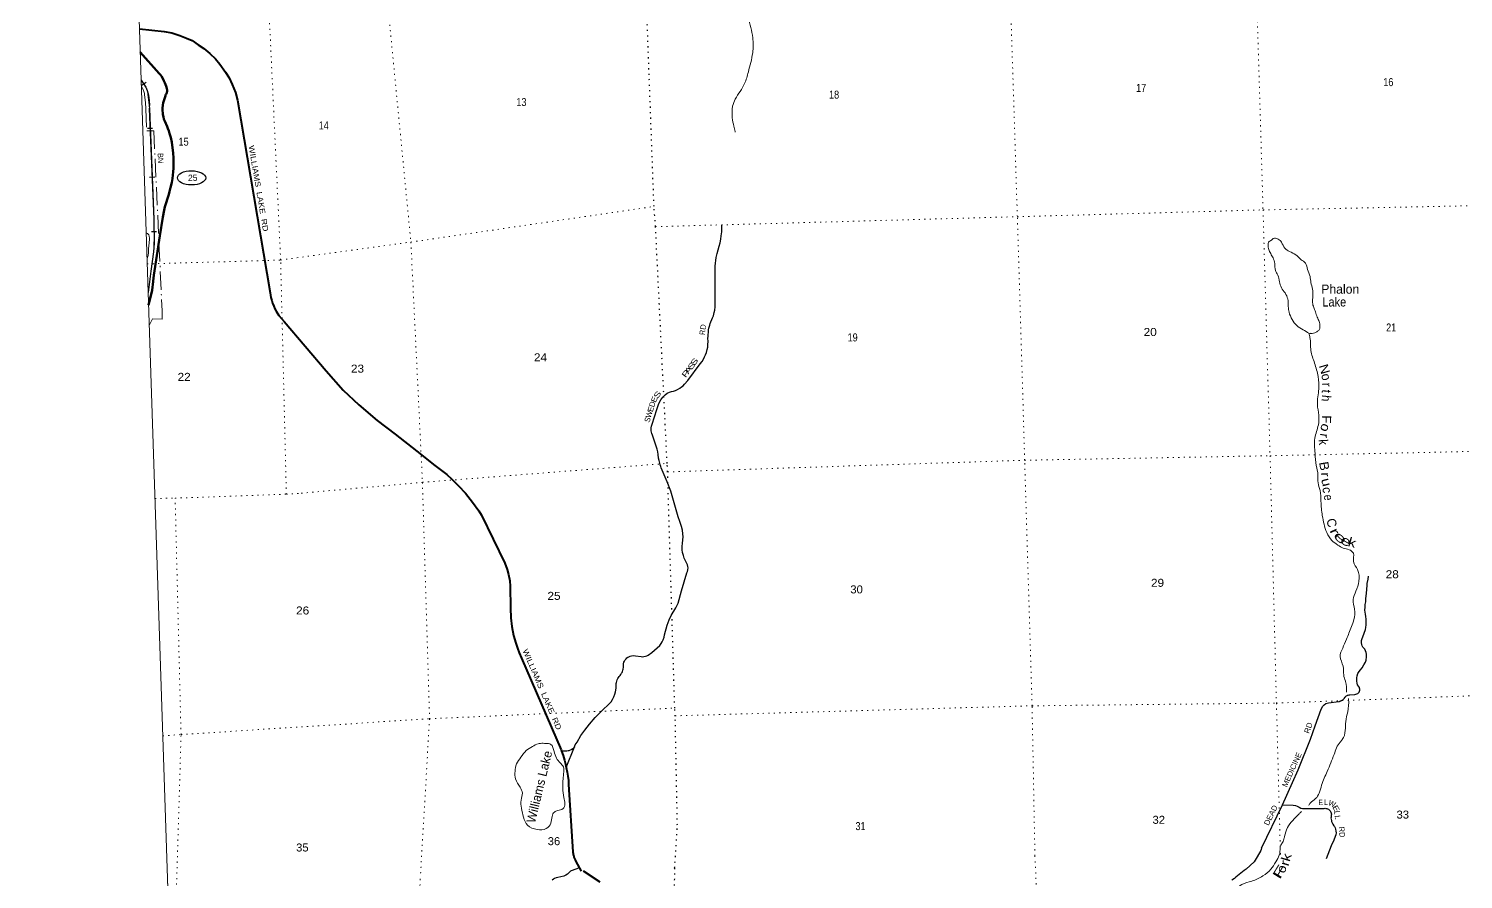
# Model space of a CAD drawing. Header units: feet. Extents: x 727543 to 978287, y 379550 to 572970.
# Drawn here: x 727553 to 758929, y 471667 to 490263 of the extents above; entities that cross this region are included whole.
import ezdxf
from ezdxf.enums import TextEntityAlignment as Align

# ---------------------------------------------------------------- set-up
doc = ezdxf.new("R2010")
doc.units = ezdxf.units.FT
doc.header["$LTSCALE"] = 80
doc.linetypes.add('DOT_DASHED', pattern=[7.7, 5, -1.2, 0.3, -1.2])
doc.linetypes.add('DOTTED', pattern=[1.5, 0.3, -1.2])
for name, color, linetype, lineweight in [('17', 7, 'Continuous', 25), ('23', 7, 'Continuous', 70), ('26', 7, 'Continuous', 40), ('29', 7, 'Continuous', 25), ('34', 7, 'Continuous', 25), ('39', 7, 'Continuous', 13), ('4', 7, 'Continuous', 13), ('44', 7, 'DOT_DASHED', 13), ('6', 7, 'DOTTED', 25), ('7', 7, 'DOTTED', 13)]:
    doc.layers.add(name, color=color, linetype=linetype, lineweight=lineweight)
for name, color, linetype in [('27', 7, 'Continuous'), ('30', 7, 'Continuous'), ('41', 7, 'Continuous')]:
    doc.layers.add(name, color=color, linetype=linetype)

msp = doc.modelspace()

# ---------------------------------------------------------------- linework, layer by layer
at = {"layer": '17'}
msp.add_ellipse((731114.07, 487001.53), major_axis=(309.24, -1), ratio=0.500121, dxfattribs=at)
at = {"layer": '23'}
msp.add_lwpolyline([(729991.81, 489753.08), (730408.71, 489286.13), (730432.79, 489253.77), (730453.95, 489221.45), (730482.91, 489173.53), (730507.97, 489125.06), (730530.66, 489076.17), (730557.94, 489004.58), (730572.42, 488957.49), (730576.88, 488943.01), (730578.97, 488931.17), (730580.08, 488913.34), (730579.24, 488892.72), (730576.04, 488877.12), (730570.2, 488858.45), (730564.21, 488844.11), (730557.18, 488831.51), (730551.48, 488823.01), (730545.77, 488810.33), (730542.01, 488798.22), (730493.5, 488643.58), (730486.05, 488590.24), (730481.59, 488521.71), (730481.6, 488476.02), (730486.61, 488416.4), (730489.95, 488387.43), (730499.42, 488333.38), (730510.55, 488286.01), (730528.93, 488238.65), (730582.15, 488124.59), (730598.54, 488081.52), (730615.24, 488032.48), (730634.73, 487968.96), (730658.12, 487881.48), (730679.84, 487784.53), (730700.44, 487659.71), (730712.6, 487551.01), (730721.7, 487429.07), (730722.91, 487311.99), (730719.88, 487214.32), (730713.82, 487131.81), (730695.63, 486985.01), (730680.47, 486900.08), (730656.22, 486790.28), (730633.78, 486704.13), (730614.99, 486634.36), (730533.02, 486370.69), (730517.69, 486292.51), (730489.8, 486140.84), (730418.26, 485735.59), (730292.83, 484875.32), (730284.8, 484806.27), (730266.92, 484669.15), (730260.96, 484612.52), (730253.52, 484546.94), (730174.66, 484216)], dxfattribs=at)
at = {"layer": '26'}
for points in [[(729975.16, 490257.29), (730518.9, 490204.45), (730685.83, 490171.53), (730859.63, 490116.82), (731002.19, 490058.2), (731125.21, 490001.53), (731258.01, 489913.6), (731381.03, 489829.58), (731513.83, 489722.11), (731636.85, 489602.91), (731736.45, 489487.63), (731859.48, 489309.81), (731936.61, 489185.74), (732004.96, 489043.09), (732073.31, 488869.18), (732120.17, 488697.23), (732836.36, 484488.79), (732849.34, 484387.93), (732867.01, 484318.07), (732885.51, 484259.99), (732912.43, 484193.49), (732938.51, 484135.41), (732967.11, 484084.07), (733026.84, 483994.01), (733137.88, 483861.86), (734060.85, 482782.47), (734431.67, 482363.59), (734771.53, 482040.37), (735175.31, 481700.31), (735569, 481400.65), (736040.08, 481023.56), (736437.14, 480710.43), (736694.55, 480516.84), (736805.6, 480412.47), (736953.65, 480267.69), (737108.43, 480106.07), (737259.85, 479914.16), (737394.45, 479722.24), (737454.43, 479626.71), (737964.15, 478575.8), (738014.42, 478441.97), (738044.71, 478332.55), (738073.31, 478192.82), (738085.08, 478076.66), (738090.13, 477591.82), (738096.86, 477379.7), (738117.05, 477191.15), (738157.43, 476995.87), (738206.64, 476825.43), (738243.65, 476718.53), (738282.35, 476616.68), (738331.14, 476503.05), (739197.18, 474496.39), (739207.96, 474468.84)], [(739207.96, 474468.84), (739241.77, 474373.7), (739271.4, 474274.39), (739293.62, 474186.94), (739311.19, 474111.82)], [(739311.19, 474111.82), (739330.27, 474009.76), (739343.62, 473922.92), (739356.13, 473825.23), (739361.14, 473740.07), (739453.3, 472267.19), (739455.65, 472250.8), (739459.33, 472228.84), (739463.5, 472208.96), (739468.14, 472189.72), (739473.43, 472170.96), (739478.88, 472152.84), (739490.5, 472120.54), (739502.99, 472089.44), (739518.38, 472057.05), (739635.09, 471844.09)], [(740050.33, 471601.1), (739687.77, 471845.9)]]:
    msp.add_lwpolyline(points, dxfattribs=at)
at = {"layer": '29'}
for p, q in [((739311.24, 474111.91), (739489.79, 474562.8)), ((754512.67, 472346.52), (754977.21, 473295.96)), ((756040.39, 472398.68), (755926.17, 472114.79))]:
    msp.add_line(p, q, dxfattribs=at)
for points in [[(741195.57, 481374.19), (741181.17, 481415.05), (741171.97, 481444.34), (741166.95, 481468.61), (741166.11, 481500.42), (741167.78, 481533.9), (741175.31, 481569.89), (741254.78, 481818.48), (741278.2, 481897.16), (741323.79, 482043.23), (741349.72, 482096.8), (741381.51, 482149.53), (741423.33, 482206.44), (741471.85, 482256.67), (741519.85, 482292.56), (741565.86, 482315.57), (741612.38, 482331.16), (741656.72, 482340.37), (741695.19, 482352.92), (741740.37, 482373.85), (741790.55, 482402.3), (741830.71, 482430.76), (741863.33, 482457.55), (741897.63, 482490.19), (741970.52, 482574), (742237.6, 482932.45), (742279.61, 482988.74), (742309.72, 483040.64), (742334.82, 483086.67), (742354.06, 483129.36), (742374.13, 483182.09), (742391.7, 483249.89), (742402.58, 483299.28), (742409.27, 483344.47), (742412.61, 483439.06), (742408.43, 483485.09), (742410.1, 483548.71), (742418.27, 483646.43), (742422.87, 483676.57), (742431.23, 483712.98), (742447.13, 483777.85), (742459.67, 483818.44), (742507.98, 483939.6), (742526.39, 483987.31), (742545.63, 484055.11), (742559.01, 484106.16), (742567.38, 484184.84), (742564.45, 485069.16), (742587.04, 485260.84), (742610.46, 485347.89), (742635.56, 485429.92), (742657.31, 485505.25), (742674.04, 485583.94), (742690.77, 485659.27), (742697.46, 485736.27), (742709.17, 485821.65), (742712.52, 485880.24), (742715.05, 485970.74)], [(739488.64, 474559.84), (739508.08, 474609.32), (739544.65, 474668.05), (739630.28, 474808.62), (739716.88, 474929.94), (739816.96, 475056.06), (739940.13, 475202.41), (740055.59, 475323.73), (740136.42, 475400.75), (740207.62, 475460.45), (740257.66, 475508.59), (740290.13, 475549.75), (740321.41, 475594.04), (740352.2, 475654.21), (740374.33, 475711.02), (740389.24, 475764.94), (740402.71, 475842.93), (740403.92, 475872.06), (740402.95, 475896.61), (740401.99, 475924.05), (740402.47, 475948.6), (740405.36, 475969.3), (740421.24, 476026.59), (740434.23, 476054.03), (740449.62, 476077.62), (740467.42, 476100.24), (740488.59, 476121.91), (740505.43, 476143.09), (740520.83, 476169.57), (740531.41, 476189.79), (740540.07, 476210.97), (740549.1, 476235.89), (740556.07, 476262.13), (740562.57, 476305.22), (740562.81, 476325.68), (740561.36, 476351.68), (740561.61, 476379.36), (740571.71, 476414.02), (740581.33, 476434.72), (740599.14, 476465.53), (740617.9, 476487.68), (740637.63, 476505.97), (740656.39, 476519.45), (740676.12, 476531.97), (740708.84, 476545.45), (740732.89, 476552.19), (740770.42, 476557), (740826.23, 476552.19), (740944.99, 476534.96), (740979.23, 476532.93), (741009.06, 476534.85), (741043.7, 476541.59), (741074.86, 476551.35), (741103.36, 476563.74), (741179.99, 476623.8), (741357.63, 476779.73), (741386.88, 476820.23), (741409.97, 476860.67), (741432.11, 476903.03), (741449.43, 476956.95), (741460.98, 477010.87), (741516.53, 477222.2), (741561.3, 477341.86), (741605.56, 477432.37), (741703.71, 477599.91), (741755.67, 477700.05), (741832.66, 477971.57), (741946.77, 478369.98), (741958.97, 478398.85), (741969.07, 478435.44), (741972.44, 478477.8), (741968.59, 478508.62), (741960.89, 478540.87), (741944.54, 478573.61), (741891.41, 478685.75), (741873.09, 478743.32), (741854.81, 478814.57), (741848.07, 478871.38), (741847.11, 478942.64), (741850.96, 479014.85), (741865.39, 479151.58), (741862.51, 479218.01), (741851.44, 479300.34), (741832.19, 479379.29), (741795.63, 479488.1), (741758.1, 479591.12), (741594.06, 480154.66), (741513.68, 480358.54), (741386.46, 480659.47), (741374.64, 480690.25), (741364.05, 480724.91), (741353.47, 480760.54), (741339.03, 480820.24), (741330.37, 480875.12), (741321.71, 480950.23), (741310.16, 481014.74), (741298.62, 481072.51), (741277.44, 481137.02), (741250.55, 481199.1), (741195.57, 481374.19)], [(754977.27, 473295.95), (755196.07, 473783.62), (755319.86, 474058.1), (755589.26, 474730.24), (755689.14, 475018.8), (755818.56, 475383.38), (755853.73, 475449.54), (755883.27, 475480.5), (755924.6, 475507.43), (755947.81, 475517.64), (755978.72, 475525.7), (756209.69, 475554.56), (756219.54, 475556.67), (756228.33, 475558.96), (756237.48, 475561.59), (756246.45, 475564.76), (756257.35, 475569.16), (756266.84, 475574.09), (756277.4, 475580.42), (756286.01, 475586.05), (756296.03, 475593.27), (756305.53, 475601.89), (756314.85, 475611.21), (756328.04, 475627.4), (756340.96, 475646.67), (756351.78, 475658.37), (756360.93, 475666.99), (756372.36, 475675.44), (756385.37, 475683.89), (756396.98, 475689.52), (756412.98, 475695.15), (756432.67, 475700.25), (756450.61, 475701.48), (756559.3, 475707.69), (756579.15, 475710.45), (756602.01, 475718.55), (756618.54, 475728.75), (756634.72, 475742.83), (756648.44, 475759.72), (756657.58, 475779.07), (756663.21, 475798.43), (756664.36, 475825.43), (756661.8, 475844.18), (756655.47, 475861.77), (756637.62, 475889.65), (756617.93, 475918.51), (756607.38, 475953.7), (756601.05, 475996.63), (756598.23, 476034.64), (756600.34, 476072.65), (756608.08, 476114.87), (756625.67, 476164.84), (756652.39, 476212.7), (756677.01, 476245.08), (756713.24, 476291.18), (756753.33, 476353.12), (756788.5, 476410.83), (756807.49, 476459.39), (756815.23, 476528.37), (756813.12, 476586.08), (756805.38, 476622.68), (756793.42, 476659.98), (756773.03, 476695.17), (756750.52, 476719.1), (756730.83, 476743.03), (756717.46, 476771.89), (756706.91, 476801.45), (756700.58, 476837.34), (756701.28, 476863.38), (756704.1, 476888.72), (756715.35, 476930.25), (756732.23, 476964.03), (756789.91, 477127.31), (756798.35, 477173.76), (756805.03, 477230.43), (756806.44, 477274.77), (756806.44, 477320.51), (756805.03, 477356.41), (756797.29, 477410.6), (756788.85, 477463.39), (756778.66, 477547.5), (756781.47, 477613.66), (756784.28, 477671.37), (756794.13, 477734.71), (756799.76, 477806.5), (756811.01, 477917.7), (756823.67, 478096.47), (756829.3, 478134.48), (756844.77, 478227.38), (756857.79, 478292.86)], [(739488.64, 474559.84), (739453.34, 474520.52), (739416.22, 474496.1), (739383.41, 474481.08), (739368.23, 474477.01), (739349, 474472.88), (739323.81, 474470.9), (739207.96, 474468.84)], [(754977.21, 473295.96), (755205.93, 473286.15), (755256.91, 473276.48), (755292.07, 473267.68), (755339.53, 473243.93), (755376.45, 473223.7), (755409.85, 473216.67), (755454.68, 473211.39), (755527.64, 473214.03), (755884.18, 473217.4), (755905.84, 473218.64), (755923.86, 473217.32), (755944.91, 473213.1), (755960.78, 473206.33), (755979.24, 473197.09), (755998.14, 473182.14), (756014.4, 473163.67), (756031.98, 473133.32), (756038.58, 473113.53), (756042.53, 473088.47), (756041.21, 473066.04), (756037.26, 473043.17), (756035.94, 473023.82), (756035.06, 473000.95), (756037.26, 472980.72), (756043.6, 472948.76), (756049.32, 472926.77), (756059.43, 472899.94), (756074.81, 472869.6), (756098.54, 472837.93), (756108.65, 472821.66), (756124.92, 472791.75), (756136.35, 472760.08), (756144.26, 472716.1), (756145.14, 472684.88), (756141.84, 472641.12), (756129.1, 472599.77), (756094.37, 472519.29), (756040.39, 472398.68)], [(754512.67, 472346.56), (754509.02, 472320.55), (754502.1, 472299.55), (754420.34, 472154.52), (754351.44, 472051.7), (754179.84, 471891.1), (754134.42, 471855.31), (753956.17, 471709.96), (753921.85, 471683.62), (753865.87, 471648.61)], [(739396.63, 471835.95), (739409.42, 471848.75), (739426.49, 471859.66), (739606.6, 471927)], [(739396.84, 471836.15), (739361.6, 471799.89), (739333.36, 471775.93), (739298.36, 471753.81), (739259.06, 471734.76), (739127.65, 471705.88), (739092.04, 471699.12), (739052.74, 471682.54), (739027.56, 471667.79), (739004.23, 471649.97)]]:
    msp.add_lwpolyline(points, dxfattribs=at)
at = {"layer": '34'}
for p, q in [((730015.94, 489022.24), (730124.78, 489094.62)), ((730151.28, 488087.25), (730261.8, 488091.73)), ((730197.24, 487016.03), (730307.76, 487020.5)), ((730238.75, 485826.17), (730349.36, 485827.12))]:
    msp.add_line(p, q, dxfattribs=at)
at = {"layer": '34', "lineweight": 13}
msp.add_line((730190.2, 488513.08), (730288.05, 486095.19), dxfattribs=at)
at = {"layer": '34'}
msp.add_lwpolyline([(730012.08, 489139.46), (730114.46, 488987.13), (730146.35, 488914.35), (730157.07, 488860.73), (730161.36, 488826.42), (730182.79, 488657), (730191.3, 488513.07), (730289.15, 486095.22), (730293.69, 485570.79), (730285.79, 485386.58), (730223.33, 484963.7), (730165.39, 484496.88)], dxfattribs=at)
at = {"layer": '34', "lineweight": 13}
msp.add_lwpolyline([(730284.69, 485386.68), (730222.24, 484963.85), (730161.99, 484466.2)], dxfattribs=at)
for centre, radius, start, end in [((729419.97, 488631.27), 779.24, 351.27627, 40.1196), ((723418.23, 485773.51), 6877.35, 356.77562, 2.68095)]:
    msp.add_arc(centre, radius, start, end, dxfattribs=at)
at = {"layer": '39'}
for points in [[(742327.61, 493584.41), (742325.92, 493456.88), (742427.11, 493280.26), (742500.56, 493086.51), (742513.06, 492840.08), (742583.91, 492545.07), (742706.82, 492148.65), (742777.26, 491924.44), (742907.65, 491663.84), (743035.11, 491370.77), (743114.49, 491181.26), (743181.78, 490871.97), (743283.36, 490507.19), (743387.57, 490065.61), (743386.74, 489735.78), (743291.77, 489317.75), (743211.41, 489064.11), (743006.58, 488721.23), (742949.1, 488567.51), (742941.6, 488314.34), (742976.21, 488131.4), (743002.4, 488016.96), (743003.03, 487998.77)], [(730122.61, 485793.09), (730154.4, 485783.12), (730191.74, 485638.71), (730178.4, 485496.62), (730171.41, 485405.33), (730171.26, 485350.7), (730152.14, 485258.99), (730141.85, 485221.45)], [(755550.12, 483603.96), (755425.96, 483682.68), (755285.29, 483770.94), (755185.55, 483905.12), (755117.39, 484062.64), (755100.83, 484191.56), (755089.14, 484355.06), (755030.05, 484484.55), (754951.22, 484599.21), (754910.25, 484731.35), (754870.88, 484875.69), (754818.75, 484979.12), (754805.47, 485130.42), (754766.94, 485250.5), (754717.11, 485345.92), (754673.48, 485437.5), (754658.09, 485532.07), (754670.16, 485593.19), (754735.29, 485641.95), (754772.59, 485675.6), (754878.28, 485663.02), (754951.48, 485594.71), (755028.91, 485461.79), (755126.43, 485392.28), (755264.6, 485318.1), (755381.57, 485212.83), (755475.25, 485137.12), (755524.45, 485001.22), (755576.36, 484845.17), (755597.11, 484712.34), (755630.34, 484569.82), (755637.91, 484408.21), (755632.3, 484276.5), (755658.29, 484168.13), (755695.92, 484074.32), (755734.31, 483958.27), (755778.22, 483858.61), (755791.51, 483765.99), (755783.97, 483690.87), (755740.95, 483646.91), (755681.33, 483614.52), (755625.27, 483596.41), (755588.74, 483599.21), (755574.45, 483602.77)], [(755550.12, 483603.96), (755575.55, 483511.76), (755595.5, 483225.12), (755675.7, 482952.69), (755752.68, 482655.87), (755768.04, 482385.26), (755737.16, 482046.31), (755769.53, 481810.68), (755758.41, 481603.92), (755681.45, 481309.93), (755686.69, 480980.3), (755714.03, 480714.15), (755749.48, 480506.96), (755753.35, 480335.11), (755795.57, 480166.59), (755815.81, 479930.55), (755844.76, 479617.92), (755883.55, 479431.08), (755942.5, 479246.94), (756055.69, 479074.78), (756182.63, 478973.91), (756302.25, 478909.2), (756429, 478873.07), (756524.7, 478797.43), (756524.95, 478613.31), (756618.06, 478436.41), (756644.85, 478186.43), (756579.62, 477963.66), (756523.12, 477781.65), (756548.52, 477572.09), (756538.09, 477345.12), (756482.5, 477195.52), (756428.86, 477048), (756372.64, 476916.59), (756290.4, 476717.51), (756233.76, 476539.54), (756299.81, 476325.3), (756312.46, 476133.52), (756349.46, 475999.22), (756351.76, 475991.2), (756377.58, 475755.21)], [(756417.24, 475619.75), (756419.8, 475601), (756400.85, 475327.2), (756359.47, 475117.38), (756348.07, 474918.7), (756282.01, 474720.18), (756235.21, 474668), (756102.77, 474398.41), (755951.62, 474024.99), (755830.32, 473725.44), (755775.56, 473551.58), (755698.7, 473431.6), (755584.63, 473334.63), (755545.99, 473284.57)], [(739231.88, 473661.93), (739259.24, 473454.46), (739280.13, 473317.59), (739239.25, 473210.98), (739121.28, 473168.5), (739049.46, 473137.72), (738998.13, 473040.87), (738972.87, 472892.3), (738871.61, 472775.53), (738673.96, 472754.61), (738464.26, 472848.61), (738373.17, 473025.58), (738332.08, 473220.44), (738319.91, 473398.08), (738349.08, 473550.83), (738298.07, 473680.6), (738200.85, 473859.38), (738189.03, 474026.91), (738223.99, 474187.95), (738318, 474338.87), (738432.57, 474480.37), (738571.19, 474570.09), (738696.63, 474631.03), (738744.94, 474638.75), (738864.44, 474636.77), (738970.41, 474616.11), (739044.56, 474460.82), (739098.14, 474314.95), (739174.54, 474212.35), (739248.42, 474123.82), (739251.53, 473974.2), (739236.72, 473815.87), (739232.24, 473659.2)], [(755388.79, 473145.43), (755335.62, 473099.5), (755196.99, 472951.11), (755084.92, 472795.53), (755018.58, 472605.09), (755011.61, 472572.48), (754974.57, 472472.07), (754928.75, 472391.59), (754921.66, 472359.83)], [(754921.89, 472360.42), (754903.12, 472192.32), (754826.43, 472046.78), (754719.86, 471886.3), (754546.21, 471740.2), (754302.86, 471628.63), (754084.79, 471552.09), (753933.98, 471455.11), (753739.15, 471342.81), (753620.36, 471256.78), (753442.09, 471130.77), (753313.31, 470969.7), (753265.88, 470861.31), (753125.73, 470673.66), (753054.41, 470552.52), (753035.03, 470523.71), (752833.44, 470364.74), (752706.86, 470268.4), (752693.31, 470247.83), (752556.11, 470169.4), (752455.9, 470069.72), (752396.59, 470023.68), (752250.62, 469898.53), (752084.64, 469766.78), (751863.31, 469520.38), (751472.85, 469253.31), (751353.53, 469114.72), (751144.56, 468931.3), (750829.21, 468722.82), (750422.48, 468530.1), (750189.36, 468485.5), (749917.12, 468466.14), (749558.91, 468343.43), (749446.45, 468105.98), (749336.71, 467915.1), (749297.22, 467669.49), (749257.11, 467446.1), (749048.13, 467191.94), (748851.23, 467152.34), (748607.19, 466994.27), (748356, 466874.41), (748225.51, 466915.4), (748081.4, 466867.1), (748111.89, 466647.61), (748075.82, 466495.06), (747856.59, 466388.18), (747673.64, 466213.54), (747466.48, 466250.47), (747290.59, 466253.88), (746890.56, 466109.85), (746701.49, 465937.06), (746676.04, 465837.35), (746624.46, 465732.9), (746525.67, 465511.99), (746507.38, 465444.8), (746342.2, 465284.78), (746173.49, 465106.48), (746008.84, 464999.02), (745916.58, 464903.6), (745838.64, 464802.49), (745691.12, 464802.61), (745381.37, 464610.45), (745225.09, 464563.85), (745004.3, 464440.75), (744840.91, 464395.93)]]:
    msp.add_spline(points, degree=3, dxfattribs=at)
at = {"layer": '4'}
msp.add_lwpolyline([(969937.84, 572954.67), (978041.59, 388968.11), (947496.78, 387643.8), (916945.33, 386361.5), (886396.97, 385118.33), (855846.95, 383920.08), (825295.31, 382766.75), (794742.09, 381652.54), (764187.38, 380580.36), (733631.22, 379550.22), (727552.54, 563611.91)], dxfattribs=at)
msp.add_lwpolyline([(969937.84, 572954.67), (978041.59, 388968.11), (947496.78, 387643.8), (916945.33, 386361.5), (886396.97, 385118.33), (855846.95, 383920.08), (825295.31, 382766.75), (794742.09, 381652.54), (764187.38, 380580.36), (733631.22, 379550.22), (727552.54, 563611.91)], dxfattribs=at)
at = {"layer": '44'}
for points in [[(730016.25, 489005.55), (730048.46, 488950.87), (730074.4, 488891.69), (730082.99, 488848.71), (730086.95, 488817.06), (730108.07, 488650.07), (730116.39, 488509.34), (730135.83, 488028.99)], [(730134.97, 488029.19), (730289.31, 488032.41), (730469.4, 484094.13)], [(730189.23, 483774.78), (730261.46, 483918.26), (730473.69, 483911.83), (730469.4, 484094.13)]]:
    msp.add_lwpolyline(points, dxfattribs=at)
at = {"layer": '6'}
msp.add_line((741679.91, 471914.94), (741638.12, 470392.05), dxfattribs=at)
msp.add_lwpolyline([(741680.06, 471912.55), (741739.36, 472851.29), (741693.25, 475234.45), (741684, 475408.94), (741527.07, 480573.22), (741516.65, 480759.02), (741262.18, 485934.14), (741228.8, 486376.11), (741050.69, 491213.91), (741016.39, 491623.48), (740856.95, 494870.66)], dxfattribs=at)
at = {"layer": '7'}
for p, q in [((754925.93, 472355.82), (754932.3, 472180.25)), ((749560.15, 472178.13), (749653.97, 470083.26))]:
    msp.add_line(p, q, dxfattribs=at)
for points in [[(753700.8, 510720.19), (753828.75, 508053.94), (754020.92, 502688.52), (754201.58, 496950.41), (754390.21, 491629.38), (754548.71, 486301.25), (754702.74, 480926.44), (754841.7, 475518.73), (754925.79, 472360.62)], [(749559.72, 472178.14), (749497.77, 475459.51), (749335.86, 480827.98), (749175.48, 486152), (749007.14, 491471.7), (748852.05, 496759.47), (748837.31, 498180.83)], [(733187.81, 480085.86), (733062.81, 485204.7), (732801.52, 490814.61), (732611.48, 495233.18), (732595.32, 495838.1)], [(735251.04, 495351.72), (735379.83, 491066.63), (735911.58, 485597.48), (736164.63, 480345.43), (736319.68, 475177.03), (736120.48, 471726.87)], [(730144.81, 485119.93), (733062.81, 485204.7), (735911.58, 485597.48), (741228.8, 486376.11)], [(741262.18, 485934.14), (749175.48, 486152), (754548.71, 486301.25), (759850.54, 486407.6), (760545.79, 486434.86)], [(741527.07, 480573.22), (749335.86, 480827.98), (754702.74, 480926.44), (760024.58, 481039.54), (760730.8, 481057.18)], [(730314.12, 479993.11), (730755.67, 479998.69), (733187.81, 480085.86), (733515.01, 480107.16), (736164.63, 480345.43), (741516.65, 480759.02)], [(730787.92, 471550.08), (730884.36, 474831.41), (730755.67, 479998.69)], [(741690.37, 475240.45), (749497.77, 475459.51), (754841.7, 475518.73), (760199.05, 475718.03), (760914.18, 475726.73)], [(730485.56, 474801.91), (730884.36, 474831.41), (736319.68, 475177.03), (741684, 475408.94)], [(737694.09, 436972.58), (737265.02, 442313.38), (737073.3, 447682.13), (736960.6, 453094.56), (736711.45, 458768.3), (736549.03, 464304.05), (736013.09, 469733.48), (736120.89, 471726.66)]]:
    msp.add_lwpolyline(points, dxfattribs=at)

# ---------------------------------------------------------------- texts
at = {"layer": '17'}
msp.add_text('25', height=140, dxfattribs=at).set_placement((731140.12, 486933.22), align=Align.CENTER)
at = {"layer": '27', "width": 1.2}
for rotation, p in [(279.658, (732360.84, 487700.27)), (293.238, (738350.71, 476668.9))]:
    msp.add_text('WILLIAMS  LAKE  RD', height=120, rotation=rotation, dxfattribs=at).set_placement(p)
at = {"layer": '30'}
for s, rotation, width, p in [('R', 85.221, 0.75, (742345.65, 483617.95)), ('D', 79.228, 0.85, (742361.89, 483730.4)), ('S', 53.31, 1.55, (742095.66, 482855.47)), ('S', 53.31, 1.55, (742156.54, 482943.45)), ('P', 53.31, 1.55, (741968.23, 482688.08)), ('A', 53.31, 1.6, (742030.22, 482766.36)), ('S', 53.69, 1.5, (741349.99, 482224.11)), ('E', 72.424, 1.05, (741216.09, 481928.76)), ('E', 67.171, 1.15, (741289.23, 482134.7)), ('S', 72.272, 1.05, (741143.58, 481695.82)), ('W', 72.272, 0.85, (741176.97, 481813.85)), ('DEAD', 63.929, 1.05, (754771.92, 473040.93)), ('E', 0.542, 0.7, (755811.52, 473288.35)), ('L', 358.277, 0.8, (755924.34, 473290.63)), ('W', 336.897, 0.9, (756034.86, 473265.19)), ('E', 298.444, 1.3, (756094.1, 473185.58)), ('L', 272.796, 0.8, (756110.8, 473115.72)), ('L', 273.647, 0.85, (756119.84, 473017.03)), ('RD', 274.845, 0.85, (756215.68, 472693.84))]:
    msp.add_text(s, height=120, rotation=rotation, dxfattribs=dict(at, width=width)).set_placement(p, align=Align.CENTER)
for s, rotation, p in [('D', 70.666, (741245.84, 482033)), ('RD', 70.908, (755595.15, 474957.51)), ('MEDICINE', 65.725, (755234.97, 474038.31))]:
    msp.add_text(s, height=120, rotation=rotation, dxfattribs=at).set_placement(p, align=Align.CENTER)
at = {"layer": '34', "width": 0.95}
msp.add_text('BN', height=120, rotation=272.317, dxfattribs=at).set_placement((730373.16, 487539.61))
at = {"layer": '41'}
msp.add_text('Phalon', height=200, dxfattribs=at).set_placement((755821.15, 484469.69))
at = {"layer": '41', "width": 0.9}
msp.add_text('Lake', height=200, dxfattribs=at).set_placement((755846.01, 484189.04))
at = {"layer": '41'}
for s, rotation, width, p in [('N', 286.594, 1.1, (755797.16, 482792.92)), ('h', 264.046, 0.95, (755832.09, 482192.57)), ('F', 269.376, 1.1, (755838.6, 481724.36)), ('o', 251.523, 1.15, (755819.36, 481567.76)), ('k', 273.063, 0.95, (755770.55, 481218.44)), ('B', 279.589, 1.1, (755790.07, 480684.27)), ('u', 284.622, 1.2, (755838.49, 480322.81)), ('e', 275.151, 0.85, (755882.59, 480004.38)), ('r', 294.845, 1.5, (756027.14, 479230.73)), ('e', 318.142, 1.9, (756174.19, 479062.61)), ('e', 329.577, 1.5, (756315.6, 478977)), ('k', 344.529, 1.25, (756470.95, 478934.09)), ('k', 73.638, 1.25, (755153.94, 472118.85)), ('F', 58.629, 1.85, (754989.59, 471776.63)), ('o', 73.638, 1.1, (755047.86, 471864.54)), ('r', 73.638, 1.25, (755118.58, 471993.65))]:
    msp.add_text(s, height=200, rotation=rotation, dxfattribs=dict(at, width=width)).set_placement(p, align=Align.CENTER)
for s, rotation, p in [('o', 283.763, (755834.91, 482627.55)), ('t', 266.286, (755835.33, 482341.27)), ('r', 272.988, (755845.29, 482473.45)), ('r', 261.484, (755795.63, 481379.08)), ('r', 271.379, (755814.99, 480511.96)), ('c', 274.912, (755854.06, 480167.59)), ('C', 283.686, (755954.35, 479436.17))]:
    msp.add_text(s, height=200, rotation=rotation, dxfattribs=at).set_placement(p, align=Align.CENTER)
msp.add_text('Williams Lake', height=195.4, rotation=76.356, dxfattribs=at).set_placement((738624.51, 472882.81))
at = {"layer": '7'}
for s, width, p in [('16', 0.85, (757178.75, 489007.83)), ('18', 0.85, (745056.67, 488734.11)), ('17', 0.85, (751772.76, 488880.97)), ('13', 0.85, (738218.31, 488571.81)), ('14', 0.85, (733893.99, 488059.19)), ('15', 0.85, (730829.31, 487705.57)), ('19', 0.85, (745462.02, 483426.02)), ('20', 1.1, (751938.25, 483544.3)), ('21', 0.85, (757241.02, 483643.01)), ('23', 1.1, (734600.62, 482743.73)), ('24', 1.1, (738602.61, 482990.45)), ('22', 1.1, (730809.37, 482563.57)), ('29', 1.1, (752098.46, 478061.06)), ('28', 1.1, (757231.77, 478248.45)), ('25', 1.1, (738898.8, 477775.65)), ('30', 1.05, (745523.08, 477916.69)), ('26', 1.1, (733401.05, 477455.91)), ('33', 1.05, (757468.72, 472993.82)), ('31', 0.85, (745634.77, 472741.81)), ('32', 1.05, (752131.21, 472879.46)), ('36', 1.05, (738904.01, 472412.72)), ('35', 1.05, (733401.15, 472274.4))]:
    msp.add_text(s, height=175, dxfattribs=dict(at, width=width)).set_placement(p)

doc.saveas('drawing.dxf')
